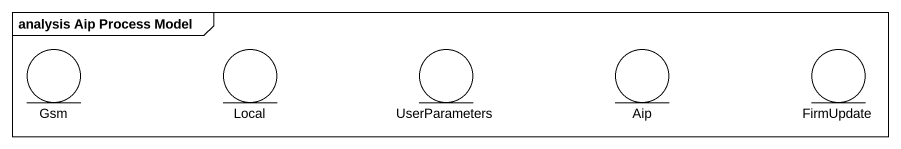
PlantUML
@startuml
mainframe analysis Aip Process Model
entity Gsm
entity Local
entity UserParameters
entity Aip
entity FirmUpdate
@enduml
